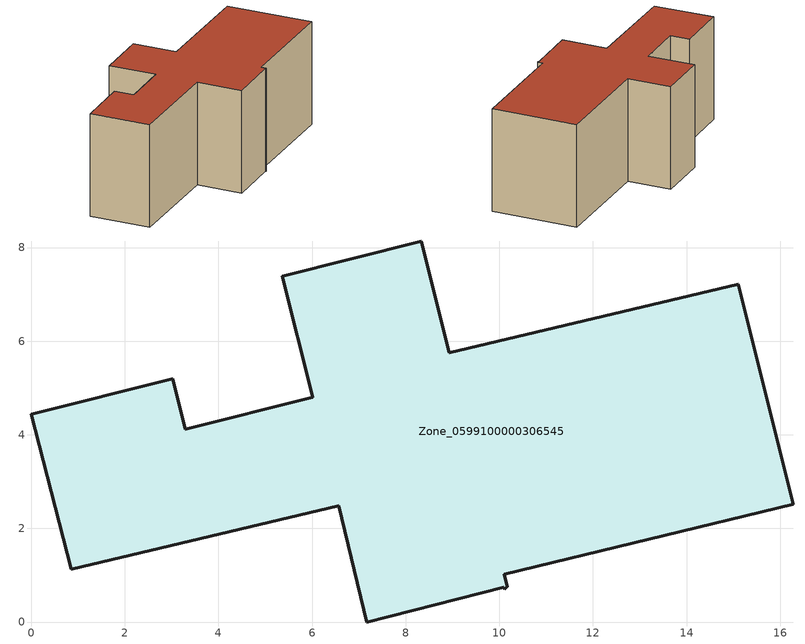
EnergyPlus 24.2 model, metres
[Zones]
Zone_0599100000306545
 floor ground (C_G): 0.85,1.13 0,4.44 3.02,5.2 3.29,4.12 6.01,4.8 5.36,7.39 8.33,8.14 8.93,5.75 15.1,7.22 16.28,2.52 10.11,1.02 10.17,0.75 10.12,0.69 10.09,0.74 7.17,0 6.57,2.49 z0
 wall outside (C_F): 8.93,5.75 8.33,8.14 5.36,7.39 6.01,4.8 3.29,4.12 3.02,5.2 0,4.44 0.85,1.13 6.57,2.49 7.17,0 10.09,0.74 10.12,0.69 10.17,0.75 10.11,1.02 16.28,2.52 15.1,7.22 8.93,5.75 z0:5.88
 roof outside (C_R): 7.17,0 10.09,0.74 10.12,0.69 10.17,0.75 10.11,1.02 16.28,2.52 15.1,7.22 8.93,5.75 8.33,8.14 5.36,7.39 6.01,4.8 3.29,4.12 3.02,5.2 0,4.44 0.85,1.13 6.57,2.49 z5.88
[BUILDING]
Pand.0599100000306545: North Axis=0; Terrain=City; Loads Convergence Tolerance Value=0.04; Temperature Convergence Tolerance Value=0.4; Solar Distribution=FullExterior; Maximum Number of Warmup Days=25; Minimum Number of Warmup Days=1
[Site:Location]
Rotterdam.The.Hague.AP_ZH_NLD Design_Conditions: Latitude=51.96; Longitude=4.45; Time Zone=1; Elevation=-4.5
[SITE:GROUNDTEMPERATURE:BUILDINGSURFACE]
18, 18, 18, 18, 18, 18, 18, 18, 18, 18, 18, 18
[MATERIAL] Thermal Absorptance=0.9; Solar Absorptance=0.7; Visible Absorptance=0.7
Name | Roughness | Thickness | Conductivity | Density | Specific Heat
G.TI.1965-1974 | MediumSmooth | 0.15 | 0.882353 | 540 | 1210
F.TI.1965-1974 | Rough | 0.3 | 0.697674 | 1920 | 840
R.TI.1965-1974 | MediumRough | 0.2 | 0.232558 | 1500 | 1000
[CONSTRUCTION]
C_G: G.TI.1965-1974
C_F: F.TI.1965-1974
C_R: R.TI.1965-1974
[ZONE]
Zone_0599100000306545: Type=1; Multiplier=1; Ceiling Height=Autocalculate; Volume=Autocalculate; Floor Area=autocalculate; Part of Total Floor Area=Yes
[ZONEINFILTRATION:DESIGNFLOWRATE]
Infil_Zone_0599100000306545: Zone or ZoneList or Space or SpaceList=Zone_0599100000306545; Schedule=AlwaysOn; Design Flow Rate Calculation Method=Flow/Area; Flow Rate per Floor Area=0.003; Constant Term Coefficient=1; Temperature Term Coefficient=0; Velocity Term Coefficient=0; Velocity Squared Term Coefficient=0
[HVACTEMPLATE:ZONE:IDEALLOADSAIRSYSTEM]
Zone_0599100000306545: Maximum Heating Supply Air Temperature=50; Minimum Cooling Supply Air Temperature=13; Maximum Heating Supply Air Humidity Ratio=0.0156; Minimum Cooling Supply Air Humidity Ratio=0.0077; Heating Limit=NoLimit; Cooling Limit=NoLimit; Dehumidification Control Type=ConstantSensibleHeatRatio; Cooling Sensible Heat Ratio=0.7; Dehumidification Setpoint=60; Humidification Control Type=None; Humidification Setpoint=30; Outdoor Air Method=None; Outdoor Air Flow Rate per Person=0.00944; Outdoor Air Flow Rate per Zone Floor Area=0; Outdoor Air Flow Rate per Zone=0; Demand Controlled Ventilation Type=None; Outdoor Air Economizer Type=NoEconomizer; Heat Recovery Type=None; Sensible Heat Recovery Effectiveness=0.7; Latent Heat Recovery Effectiveness=0.65
[ZONECONTROL:THERMOSTAT]
ThermostatControl_Zone_0599100000306545: Zone or ZoneList=Zone_0599100000306545; Control Type Schedule=DualSetpointControlType; Control 1=Thermostat_Zone_0599100000306545; Temperature Difference Between Cutout And Setpoint=0
[THERMOSTATSETPOINT:DUALSETPOINT]
Thermostat_Zone_0599100000306545: Heating Setpoint Temperature Schedule=HeatingSetpoint_Zone_0599100000306545; Cooling Setpoint Temperature Schedule=CoolingSetpoint_Zone_0599100000306545
[SCHEDULE:COMPACT]
HeatingSetpoint_Zone_0599100000306545: Through: 12/31, For: AllDays, Until: 24:00, 21
CoolingSetpoint_Zone_0599100000306545: Through: 12/31, For: AllDays, Until: 24:00, 24
DualSetpointControlType: Through: 12/31, For: AllDays, Until: 24:00, 4
AlwaysOn: Through: 12/31, For: AllDays, Until: 24:00, 1
